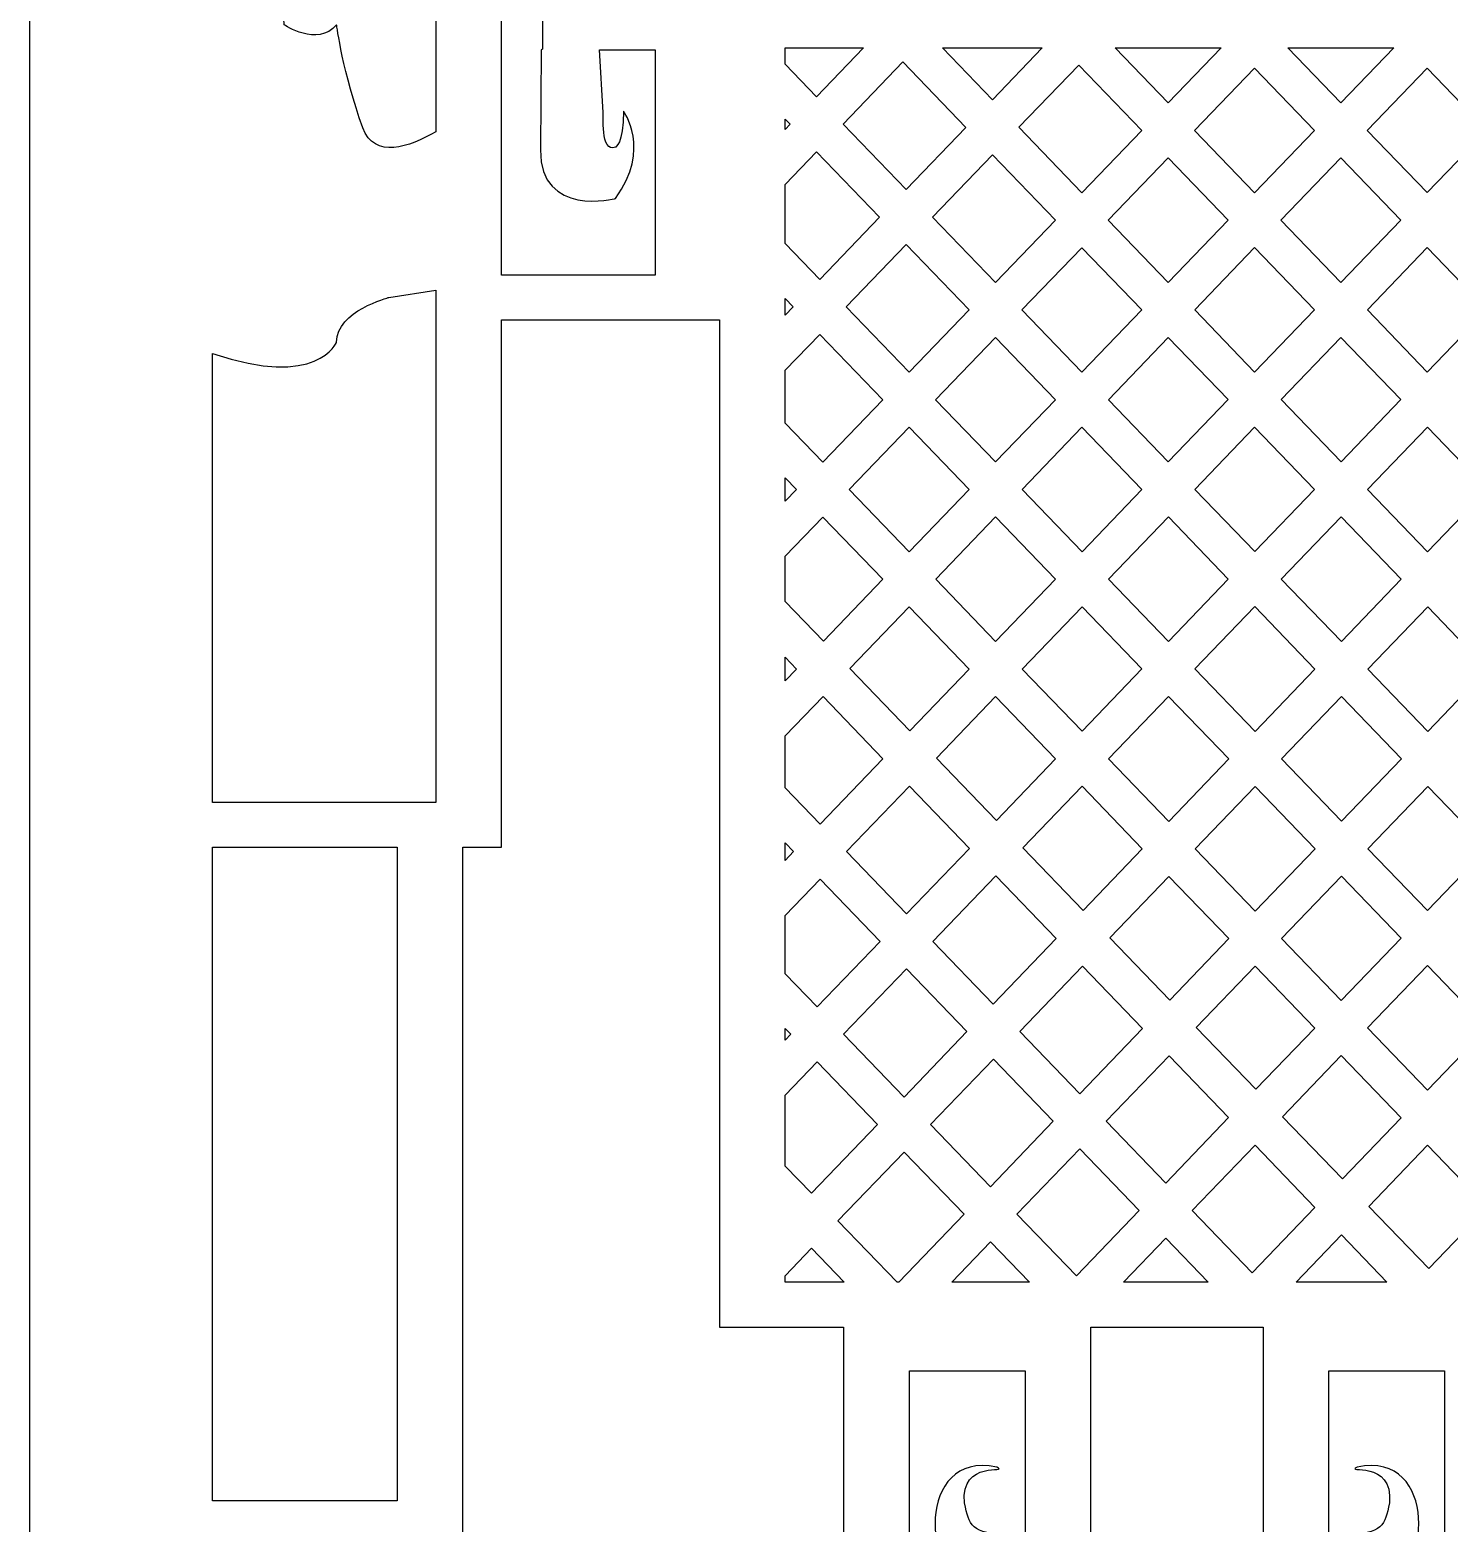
# Model space of a CAD drawing. Header units: centimetres. Extents: x 14.1 to 21.4, y -9 to 9.
# Drawn here: x 14.116 to 18.645, y -6.424 to -1.659 of the extents above; entities that cross this region are included whole.
import ezdxf

# ---------------------------------------------------------------- set-up
doc = ezdxf.new("R2010")
doc.units = ezdxf.units.CM
doc.header["$MEASUREMENT"] = 0
doc.layers.add('layer 1', color=7, linetype='Continuous')

msp = doc.modelspace()

# ---------------------------------------------------------------- linework, layer by layer
at = {"layer": 'layer 1', "color": 250}
for points, knots in [([(20.85393, -9.00021), (20.85393, -9.00021), (21.43683, -9.00021), (21.43683, -9.00021), (21.43683, -9.00021), (21.43683, -9.00021), (21.43683, -8.60196), (21.43683, -8.60196), (21.43683, -8.60196), (21.43683, -8.60196), (21.43683, 8.60252), (21.43683, 8.60252), (21.43683, 8.60252), (21.43683, 8.60252), (21.43683, 9.00077), (21.43683, 9.00077), (21.43683, 9.00077), (21.43683, 9.00077), (20.85393, 9.00077), (20.85393, 9.00077), (20.85393, 9.00077), (20.85393, 9.00077), (14.6985, 9.00077), (14.6985, 9.00077), (14.6985, 9.00077), (14.6985, 9.00077), (14.1156, 9.00077), (14.1156, 9.00077), (14.1156, 9.00077), (14.1156, 9.00077), (14.1156, 8.60252), (14.1156, 8.60252), (14.1156, 8.60252), (14.1156, 8.60252), (14.1156, -8.60196), (14.1156, -8.60196), (14.1156, -8.60196), (14.1156, -8.60196), (14.1156, -9.00021), (14.1156, -9.00021), (14.1156, -9.00021), (14.1156, -9.00021), (14.6985, -9.00021), (14.6985, -9.00021), (14.6985, -9.00021), (14.6985, -9.00021), (20.85393, -9.00021), (20.85393, -9.00021)], [0, 0, 0, 0, 0.0769231, 0.0769231, 0.0769231, 0.0769231, 0.1538462, 0.1538462, 0.1538462, 0.1538462, 0.2307692, 0.2307692, 0.2307692, 0.2307692, 0.3076923, 0.3076923, 0.3076923, 0.3076923, 0.3846154, 0.3846154, 0.3846154, 0.3846154, 0.4615385, 0.4615385, 0.4615385, 0.4615385, 0.5384615, 0.5384615, 0.5384615, 0.5384615, 0.6153846, 0.6153846, 0.6153846, 0.6153846, 0.6923077, 0.6923077, 0.6923077, 0.6923077, 0.7692308, 0.7692308, 0.7692308, 0.7692308, 0.8461538, 0.8461538, 0.8461538, 0.8461538, 1, 1, 1, 1]), ([(16.3163, -1.58001), (16.3163, -1.58001), (16.3163, 1.63761), (16.3163, 1.63761), (16.3163, 1.63761), (16.3163, 1.63761), (15.74923, 1.63761), (15.74923, 1.63761), (15.74923, 1.63761), (15.74923, 1.63761), (15.74697, 1.78068), (15.74697, 1.78068), (15.74697, 1.78068), (15.74697, 1.78068), (15.74484, 2.10038), (15.74484, 2.10038), (15.74484, 2.10038), (15.74484, 2.31691), (15.98414, 2.25505), (15.98414, 2.25505), (15.98414, 2.25505), (16.10057, 2.09596), (16.01002, 1.97665), (16.01002, 1.97665), (16.01002, 1.97665), (16.01002, 2.08271), (15.98414, 2.09155), (15.98414, 2.09155), (15.98414, 2.09155), (15.93651, 2.11218), (15.94534, 1.98107), (15.94534, 1.98107), (15.94534, 1.98107), (15.94534, 1.98107), (15.93362, 1.78098), (15.93362, 1.78098), (15.93362, 1.78098), (15.93362, 1.78098), (16.11086, 1.78098), (16.11086, 1.78098), (16.11086, 1.78098), (16.11086, 1.78098), (16.11086, 2.49931), (16.11086, 2.49931), (16.11086, 2.49931), (16.11086, 2.49931), (15.62093, 2.49931), (15.62093, 2.49931), (15.62093, 2.49931), (15.62093, 2.49931), (15.62093, -2.44171), (15.62093, -2.44171), (15.62093, -2.44171), (15.62093, -2.44171), (16.11086, -2.44171), (16.11086, -2.44171), (16.11086, -2.44171), (16.11086, -2.44171), (16.11086, -1.72338), (16.11086, -1.72338), (16.11086, -1.72338), (16.11086, -1.72338), (15.93362, -1.72338), (15.93362, -1.72338), (15.93362, -1.72338), (15.93362, -1.72338), (15.94534, -1.92347), (15.94534, -1.92347), (15.94534, -1.92347), (15.94534, -1.92347), (15.93651, -2.05458), (15.98414, -2.03395), (15.98414, -2.03395), (15.98414, -2.03395), (16.01002, -2.02511), (16.01002, -1.91905), (16.01002, -1.91905), (16.01002, -1.91905), (16.10057, -2.03837), (15.98414, -2.19745), (15.98414, -2.19745), (15.98414, -2.19745), (15.74484, -2.25932), (15.74484, -2.04278), (15.74484, -2.04278), (15.74484, -2.04278), (15.74697, -1.72308), (15.74697, -1.72308), (15.74697, -1.72308), (15.74697, -1.72308), (15.7513, -1.72156), (15.7513, -1.72156), (15.7513, -1.72156), (15.7513, -1.72156), (15.7513, -1.58001), (15.7513, -1.58001), (15.7513, -1.58001), (15.7513, -1.58001), (16.3163, -1.58001), (16.3163, -1.58001)], [0, 0, 0, 0, 0.0384615, 0.0384615, 0.0384615, 0.0384615, 0.0769231, 0.0769231, 0.0769231, 0.0769231, 0.1153846, 0.1153846, 0.1153846, 0.1153846, 0.1538462, 0.1538462, 0.1538462, 0.1538462, 0.1923077, 0.1923077, 0.1923077, 0.1923077, 0.2307692, 0.2307692, 0.2307692, 0.2307692, 0.2692308, 0.2692308, 0.2692308, 0.2692308, 0.3076923, 0.3076923, 0.3076923, 0.3076923, 0.3461538, 0.3461538, 0.3461538, 0.3461538, 0.3846154, 0.3846154, 0.3846154, 0.3846154, 0.4230769, 0.4230769, 0.4230769, 0.4230769, 0.4615385, 0.4615385, 0.4615385, 0.4615385, 0.5, 0.5, 0.5, 0.5, 0.5384615, 0.5384615, 0.5384615, 0.5384615, 0.5769231, 0.5769231, 0.5769231, 0.5769231, 0.6153846, 0.6153846, 0.6153846, 0.6153846, 0.6538462, 0.6538462, 0.6538462, 0.6538462, 0.6923077, 0.6923077, 0.6923077, 0.6923077, 0.7307692, 0.7307692, 0.7307692, 0.7307692, 0.7692308, 0.7692308, 0.7692308, 0.7692308, 0.8076923, 0.8076923, 0.8076923, 0.8076923, 0.8461538, 0.8461538, 0.8461538, 0.8461538, 0.8846154, 0.8846154, 0.8846154, 0.8846154, 0.9230769, 0.9230769, 0.9230769, 0.9230769, 1, 1, 1, 1]), ([(14.6985, -1.54108), (14.75902, -1.53452), (14.92755, -1.52672), (14.92755, -1.64369), (14.92755, -1.64369), (14.92755, -1.64369), (15.03188, -1.71497), (15.09447, -1.64369), (15.09447, -1.64369), (15.09447, -1.64369), (15.11534, -1.80051), (15.17794, -1.97157), (15.17794, -1.97157), (15.21532, -2.07373), (15.32709, -2.03354), (15.41109, -1.98459), (15.41109, -1.98459), (15.41109, -1.98459), (15.41109, 1.99089), (15.41109, 1.99089), (15.41109, 1.99089), (15.32762, 2.04726), (15.18025, 2.12453), (15.13621, 2.00415), (15.13621, 2.00415), (15.07361, 1.83308), (15.05274, 1.67627), (15.05274, 1.67627), (15.05274, 1.67627), (14.99014, 1.74755), (14.88582, 1.67627), (14.88582, 1.67627), (14.88582, 1.67627), (14.88582, 1.58044), (14.77267, 1.56836), (14.6985, 1.57073), (14.6985, 1.57073), (14.6985, 1.57073), (14.6985, -1.54108), (14.6985, -1.54108)], [0, 0, 0, 0, 0.0909091, 0.0909091, 0.0909091, 0.0909091, 0.1818182, 0.1818182, 0.1818182, 0.1818182, 0.2727273, 0.2727273, 0.2727273, 0.2727273, 0.3636364, 0.3636364, 0.3636364, 0.3636364, 0.4545455, 0.4545455, 0.4545455, 0.4545455, 0.5454545, 0.5454545, 0.5454545, 0.5454545, 0.6363636, 0.6363636, 0.6363636, 0.6363636, 0.7272727, 0.7272727, 0.7272727, 0.7272727, 0.8181818, 0.8181818, 0.8181818, 0.8181818, 1, 1, 1, 1]), ([(16.52614, -1.76887), (16.52614, -1.76887), (16.62629, -1.87286), (16.62629, -1.87286), (16.62629, -1.87286), (16.62629, -1.87286), (16.77612, -1.71701), (16.77612, -1.71701), (16.77612, -1.71701), (16.77612, -1.71701), (16.52614, -1.71701), (16.52614, -1.71701), (16.52614, -1.71701), (16.52614, -1.71701), (16.52614, -1.76887), (16.52614, -1.76887)], [0, 0, 0, 0, 0.2, 0.2, 0.2, 0.2, 0.4, 0.4, 0.4, 0.4, 0.6, 0.6, 0.6, 0.6, 1, 1, 1, 1]), ([(16.91169, -2.16919), (16.91169, -2.16919), (17.10273, -1.97049), (17.10273, -1.97049), (17.10273, -1.97049), (17.10273, -1.97049), (16.9018, -1.76185), (16.9018, -1.76185), (16.9018, -1.76185), (16.9018, -1.76185), (16.71075, -1.96056), (16.71075, -1.96056), (16.71075, -1.96056), (16.71075, -1.96056), (16.91169, -2.16919), (16.91169, -2.16919)], [0, 0, 0, 0, 0.2, 0.2, 0.2, 0.2, 0.4, 0.4, 0.4, 0.4, 0.6, 0.6, 0.6, 0.6, 1, 1, 1, 1]), ([(17.18709, -1.88275), (17.18709, -1.88275), (17.34644, -1.71701), (17.34644, -1.71701), (17.34644, -1.71701), (17.34644, -1.71701), (17.02747, -1.71701), (17.02747, -1.71701), (17.02747, -1.71701), (17.02747, -1.71701), (17.18709, -1.88275), (17.18709, -1.88275)], [0, 0, 0, 0, 0.25, 0.25, 0.25, 0.25, 0.5, 0.5, 0.5, 0.5, 1, 1, 1, 1]), ([(17.7479, -1.89264), (17.7479, -1.89264), (17.91675, -1.71701), (17.91675, -1.71701), (17.91675, -1.71701), (17.91675, -1.71701), (17.57875, -1.71701), (17.57875, -1.71701), (17.57875, -1.71701), (17.57875, -1.71701), (17.7479, -1.89264), (17.7479, -1.89264)], [0, 0, 0, 0, 0.25, 0.25, 0.25, 0.25, 0.5, 0.5, 0.5, 0.5, 1, 1, 1, 1]), ([(18.29905, -1.89248), (18.29905, -1.89248), (18.46775, -1.71701), (18.46775, -1.71701), (18.46775, -1.71701), (18.46775, -1.71701), (18.13005, -1.71701), (18.13005, -1.71701), (18.13005, -1.71701), (18.13005, -1.71701), (18.29905, -1.89248), (18.29905, -1.89248)], [0, 0, 0, 0, 0.25, 0.25, 0.25, 0.25, 0.5, 0.5, 0.5, 0.5, 1, 1, 1, 1]), ([(17.4725, -2.17909), (17.4725, -2.17909), (17.66355, -1.98038), (17.66355, -1.98038), (17.66355, -1.98038), (17.66355, -1.98038), (17.4626, -1.77173), (17.4626, -1.77173), (17.4626, -1.77173), (17.4626, -1.77173), (17.27155, -1.97044), (17.27155, -1.97044), (17.27155, -1.97044), (17.27155, -1.97044), (17.4725, -2.17909), (17.4725, -2.17909)], [0, 0, 0, 0, 0.2, 0.2, 0.2, 0.2, 0.4, 0.4, 0.4, 0.4, 0.6, 0.6, 0.6, 0.6, 1, 1, 1, 1]), ([(18.02364, -2.17894), (18.02364, -2.17894), (18.21469, -1.98022), (18.21469, -1.98022), (18.21469, -1.98022), (18.21469, -1.98022), (18.02341, -1.78162), (18.02341, -1.78162), (18.02341, -1.78162), (18.02341, -1.78162), (17.83236, -1.98033), (17.83236, -1.98033), (17.83236, -1.98033), (17.83236, -1.98033), (18.02364, -2.17894), (18.02364, -2.17894)], [0, 0, 0, 0, 0.2, 0.2, 0.2, 0.2, 0.4, 0.4, 0.4, 0.4, 0.6, 0.6, 0.6, 0.6, 1, 1, 1, 1]), ([(18.57478, -2.17878), (18.57478, -2.17878), (18.76582, -1.98008), (18.76582, -1.98008), (18.76582, -1.98008), (18.76582, -1.98008), (18.57455, -1.78147), (18.57455, -1.78147), (18.57455, -1.78147), (18.57455, -1.78147), (18.3835, -1.98018), (18.3835, -1.98018), (18.3835, -1.98018), (18.3835, -1.98018), (18.57478, -2.17878), (18.57478, -2.17878)], [0, 0, 0, 0, 0.2, 0.2, 0.2, 0.2, 0.4, 0.4, 0.4, 0.4, 0.6, 0.6, 0.6, 0.6, 1, 1, 1, 1]), ([(16.52614, -1.97702), (16.52614, -1.97702), (16.54193, -1.9606), (16.54193, -1.9606), (16.54193, -1.9606), (16.54193, -1.9606), (16.52614, -1.9442), (16.52614, -1.9442), (16.52614, -1.9442), (16.52614, -1.9442), (16.52614, -1.97702), (16.52614, -1.97702)], [0, 0, 0, 0, 0.25, 0.25, 0.25, 0.25, 0.5, 0.5, 0.5, 0.5, 1, 1, 1, 1]), ([(16.52614, -2.34128), (16.52614, -2.34128), (16.63629, -2.45564), (16.63629, -2.45564), (16.63629, -2.45564), (16.63629, -2.45564), (16.82733, -2.25694), (16.82733, -2.25694), (16.82733, -2.25694), (16.82733, -2.25694), (16.62639, -2.0483), (16.62639, -2.0483), (16.62639, -2.0483), (16.62639, -2.0483), (16.52614, -2.15257), (16.52614, -2.15257), (16.52614, -2.15257), (16.52614, -2.15257), (16.52614, -2.34128), (16.52614, -2.34128)], [0, 0, 0, 0, 0.1666667, 0.1666667, 0.1666667, 0.1666667, 0.3333333, 0.3333333, 0.3333333, 0.3333333, 0.5, 0.5, 0.5, 0.5, 0.6666667, 0.6666667, 0.6666667, 0.6666667, 1, 1, 1, 1]), ([(17.19709, -2.46553), (17.19709, -2.46553), (17.38814, -2.26683), (17.38814, -2.26683), (17.38814, -2.26683), (17.38814, -2.26683), (17.18719, -2.05818), (17.18719, -2.05818), (17.18719, -2.05818), (17.18719, -2.05818), (16.99615, -2.25689), (16.99615, -2.25689), (16.99615, -2.25689), (16.99615, -2.25689), (17.19709, -2.46553), (17.19709, -2.46553)], [0, 0, 0, 0, 0.2, 0.2, 0.2, 0.2, 0.4, 0.4, 0.4, 0.4, 0.6, 0.6, 0.6, 0.6, 1, 1, 1, 1]), ([(17.74823, -2.46538), (17.74823, -2.46538), (17.93928, -2.26668), (17.93928, -2.26668), (17.93928, -2.26668), (17.93928, -2.26668), (17.748, -2.06807), (17.748, -2.06807), (17.748, -2.06807), (17.748, -2.06807), (17.55696, -2.26678), (17.55696, -2.26678), (17.55696, -2.26678), (17.55696, -2.26678), (17.74823, -2.46538), (17.74823, -2.46538)], [0, 0, 0, 0, 0.2, 0.2, 0.2, 0.2, 0.4, 0.4, 0.4, 0.4, 0.6, 0.6, 0.6, 0.6, 1, 1, 1, 1]), ([(18.29937, -2.46524), (18.29937, -2.46524), (18.49042, -2.26653), (18.49042, -2.26653), (18.49042, -2.26653), (18.49042, -2.26653), (18.29914, -2.06792), (18.29914, -2.06792), (18.29914, -2.06792), (18.29914, -2.06792), (18.10809, -2.26663), (18.10809, -2.26663), (18.10809, -2.26663), (18.10809, -2.26663), (18.29937, -2.46524), (18.29937, -2.46524)], [0, 0, 0, 0, 0.2, 0.2, 0.2, 0.2, 0.4, 0.4, 0.4, 0.4, 0.6, 0.6, 0.6, 0.6, 1, 1, 1, 1]), ([(16.92169, -2.75198), (16.92169, -2.75198), (17.11273, -2.55328), (17.11273, -2.55328), (17.11273, -2.55328), (17.11273, -2.55328), (16.91179, -2.34463), (16.91179, -2.34463), (16.91179, -2.34463), (16.91179, -2.34463), (16.72074, -2.54334), (16.72074, -2.54334), (16.72074, -2.54334), (16.72074, -2.54334), (16.92169, -2.75198), (16.92169, -2.75198)], [0, 0, 0, 0, 0.2, 0.2, 0.2, 0.2, 0.4, 0.4, 0.4, 0.4, 0.6, 0.6, 0.6, 0.6, 1, 1, 1, 1]), ([(17.47283, -2.75184), (17.47283, -2.75184), (17.66387, -2.55313), (17.66387, -2.55313), (17.66387, -2.55313), (17.66387, -2.55313), (17.4726, -2.35452), (17.4726, -2.35452), (17.4726, -2.35452), (17.4726, -2.35452), (17.28155, -2.55323), (17.28155, -2.55323), (17.28155, -2.55323), (17.28155, -2.55323), (17.47283, -2.75184), (17.47283, -2.75184)], [0, 0, 0, 0, 0.2, 0.2, 0.2, 0.2, 0.4, 0.4, 0.4, 0.4, 0.6, 0.6, 0.6, 0.6, 1, 1, 1, 1]), ([(18.02397, -2.75169), (18.02397, -2.75169), (18.21501, -2.55298), (18.21501, -2.55298), (18.21501, -2.55298), (18.21501, -2.55298), (18.02374, -2.35437), (18.02374, -2.35437), (18.02374, -2.35437), (18.02374, -2.35437), (17.83269, -2.55308), (17.83269, -2.55308), (17.83269, -2.55308), (17.83269, -2.55308), (18.02397, -2.75169), (18.02397, -2.75169)], [0, 0, 0, 0, 0.2, 0.2, 0.2, 0.2, 0.4, 0.4, 0.4, 0.4, 0.6, 0.6, 0.6, 0.6, 1, 1, 1, 1]), ([(18.57511, -2.75154), (18.57511, -2.75154), (18.76615, -2.55283), (18.76615, -2.55283), (18.76615, -2.55283), (18.76615, -2.55283), (18.57488, -2.35422), (18.57488, -2.35422), (18.57488, -2.35422), (18.57488, -2.35422), (18.38383, -2.55293), (18.38383, -2.55293), (18.38383, -2.55293), (18.38383, -2.55293), (18.57511, -2.75154), (18.57511, -2.75154)], [0, 0, 0, 0, 0.2, 0.2, 0.2, 0.2, 0.4, 0.4, 0.4, 0.4, 0.6, 0.6, 0.6, 0.6, 1, 1, 1, 1]), ([(14.6985, -4.12432), (14.6985, -4.12432), (15.2876, -4.12432), (15.2876, -4.12432), (15.2876, -4.12432), (15.2876, -4.12432), (15.41109, -4.12432), (15.41109, -4.12432), (15.41109, -4.12432), (15.41109, -4.12432), (15.41109, -2.58508), (15.41109, -2.58508), (15.41109, -2.58508), (15.41109, -2.58508), (15.41109, -2.4897), (15.41109, -2.4897), (15.41109, -2.4897), (15.41109, -2.4897), (15.2614, -2.5133), (15.2614, -2.5133), (15.2614, -2.5133), (15.2614, -2.5133), (15.09447, -2.55606), (15.09447, -2.65585), (15.09447, -2.65585), (15.09447, -2.65585), (15.03437, -2.80628), (14.6985, -2.69183), (14.6985, -2.69183), (14.6985, -2.69183), (14.6985, -4.12432), (14.6985, -4.12432)], [0, 0, 0, 0, 0.1111111, 0.1111111, 0.1111111, 0.1111111, 0.2222222, 0.2222222, 0.2222222, 0.2222222, 0.3333333, 0.3333333, 0.3333333, 0.3333333, 0.4444444, 0.4444444, 0.4444444, 0.4444444, 0.5555556, 0.5555556, 0.5555556, 0.5555556, 0.6666667, 0.6666667, 0.6666667, 0.6666667, 0.7777778, 0.7777778, 0.7777778, 0.7777778, 1, 1, 1, 1]), ([(16.52614, -2.57021), (16.52614, -2.57021), (16.55193, -2.54338), (16.55193, -2.54338), (16.55193, -2.54338), (16.55193, -2.54338), (16.52614, -2.51661), (16.52614, -2.51661), (16.52614, -2.51661), (16.52614, -2.51661), (16.52614, -2.57021), (16.52614, -2.57021)], [0, 0, 0, 0, 0.25, 0.25, 0.25, 0.25, 0.5, 0.5, 0.5, 0.5, 1, 1, 1, 1]), ([(16.71233, -5.79864), (16.71233, -5.79864), (16.3163, -5.79864), (16.3163, -5.79864), (16.3163, -5.79864), (16.3163, -5.79864), (16.3163, -2.58508), (16.3163, -2.58508), (16.3163, -2.58508), (16.3163, -2.58508), (15.62093, -2.58508), (15.62093, -2.58508), (15.62093, -2.58508), (15.62093, -2.58508), (15.62093, -4.12432), (15.62093, -4.12432), (15.62093, -4.12432), (15.62093, -4.12432), (15.62093, -4.26769), (15.62093, -4.26769), (15.62093, -4.26769), (15.62093, -4.26769), (15.49744, -4.26769), (15.49744, -4.26769), (15.49744, -4.26769), (15.49744, -4.26769), (15.49744, -7.30411), (15.49744, -7.30411), (15.49744, -7.30411), (15.49744, -7.30411), (15.55463, -7.30411), (15.55463, -7.30411), (15.55463, -7.30411), (15.55463, -7.30411), (15.76448, -7.30411), (15.76448, -7.30411), (15.76448, -7.30411), (15.76448, -7.30411), (15.82167, -7.30411), (15.82167, -7.30411), (15.82167, -7.30411), (15.82167, -7.30411), (15.82167, -6.93922), (15.82167, -6.93922), (15.82167, -6.93922), (15.82167, -6.93922), (15.93473, -6.93922), (15.93473, -6.93922), (15.93473, -6.93922), (15.93473, -6.93922), (16.03151, -6.93922), (16.03151, -6.93922), (16.03151, -6.93922), (16.03151, -6.93922), (16.71233, -6.93922), (16.71233, -6.93922), (16.71233, -6.93922), (16.71233, -6.93922), (16.71233, -5.79864), (16.71233, -5.79864)], [0, 0, 0, 0, 0.0625, 0.0625, 0.0625, 0.0625, 0.125, 0.125, 0.125, 0.125, 0.1875, 0.1875, 0.1875, 0.1875, 0.25, 0.25, 0.25, 0.25, 0.3125, 0.3125, 0.3125, 0.3125, 0.375, 0.375, 0.375, 0.375, 0.4375, 0.4375, 0.4375, 0.4375, 0.5, 0.5, 0.5, 0.5, 0.5625, 0.5625, 0.5625, 0.5625, 0.625, 0.625, 0.625, 0.625, 0.6875, 0.6875, 0.6875, 0.6875, 0.75, 0.75, 0.75, 0.75, 0.8125, 0.8125, 0.8125, 0.8125, 0.875, 0.875, 0.875, 0.875, 1, 1, 1, 1]), ([(16.64614, -3.03859), (16.64614, -3.03859), (16.83733, -2.83972), (16.83733, -2.83972), (16.83733, -2.83972), (16.83733, -2.83972), (16.63639, -2.63108), (16.63639, -2.63108), (16.63639, -2.63108), (16.63639, -2.63108), (16.52614, -2.74575), (16.52614, -2.74575), (16.52614, -2.74575), (16.52614, -2.74575), (16.52614, -2.91395), (16.52614, -2.91395), (16.52614, -2.91395), (16.52614, -2.91395), (16.64614, -3.03859), (16.64614, -3.03859)], [0, 0, 0, 0, 0.1666667, 0.1666667, 0.1666667, 0.1666667, 0.3333333, 0.3333333, 0.3333333, 0.3333333, 0.5, 0.5, 0.5, 0.5, 0.6666667, 0.6666667, 0.6666667, 0.6666667, 1, 1, 1, 1]), ([(17.19742, -3.03828), (17.19742, -3.03828), (17.38847, -2.83958), (17.38847, -2.83958), (17.38847, -2.83958), (17.38847, -2.83958), (17.19719, -2.64097), (17.19719, -2.64097), (17.19719, -2.64097), (17.19719, -2.64097), (17.00615, -2.83968), (17.00615, -2.83968), (17.00615, -2.83968), (17.00615, -2.83968), (17.19742, -3.03828), (17.19742, -3.03828)], [0, 0, 0, 0, 0.2, 0.2, 0.2, 0.2, 0.4, 0.4, 0.4, 0.4, 0.6, 0.6, 0.6, 0.6, 1, 1, 1, 1]), ([(17.74856, -3.03814), (17.74856, -3.03814), (17.93961, -2.83943), (17.93961, -2.83943), (17.93961, -2.83943), (17.93961, -2.83943), (17.74833, -2.64082), (17.74833, -2.64082), (17.74833, -2.64082), (17.74833, -2.64082), (17.55729, -2.83953), (17.55729, -2.83953), (17.55729, -2.83953), (17.55729, -2.83953), (17.74856, -3.03814), (17.74856, -3.03814)], [0, 0, 0, 0, 0.2, 0.2, 0.2, 0.2, 0.4, 0.4, 0.4, 0.4, 0.6, 0.6, 0.6, 0.6, 1, 1, 1, 1]), ([(18.2997, -3.03798), (18.2997, -3.03798), (18.49075, -2.83928), (18.49075, -2.83928), (18.49075, -2.83928), (18.49075, -2.83928), (18.29947, -2.64067), (18.29947, -2.64067), (18.29947, -2.64067), (18.29947, -2.64067), (18.10843, -2.83938), (18.10843, -2.83938), (18.10843, -2.83938), (18.10843, -2.83938), (18.2997, -3.03798), (18.2997, -3.03798)], [0, 0, 0, 0, 0.2, 0.2, 0.2, 0.2, 0.4, 0.4, 0.4, 0.4, 0.6, 0.6, 0.6, 0.6, 1, 1, 1, 1]), ([(16.92183, -3.32493), (16.92183, -3.32493), (17.11307, -3.12602), (17.11307, -3.12602), (17.11307, -3.12602), (17.11307, -3.12602), (16.92179, -2.92742), (16.92179, -2.92742), (16.92179, -2.92742), (16.92179, -2.92742), (16.73058, -3.12629), (16.73058, -3.12629), (16.73058, -3.12629), (16.73058, -3.12629), (16.92183, -3.32493), (16.92183, -3.32493)], [0, 0, 0, 0, 0.2, 0.2, 0.2, 0.2, 0.4, 0.4, 0.4, 0.4, 0.6, 0.6, 0.6, 0.6, 1, 1, 1, 1]), ([(17.47316, -3.32459), (17.47316, -3.32459), (17.6642, -3.12588), (17.6642, -3.12588), (17.6642, -3.12588), (17.6642, -3.12588), (17.47293, -2.92727), (17.47293, -2.92727), (17.47293, -2.92727), (17.47293, -2.92727), (17.28188, -3.12598), (17.28188, -3.12598), (17.28188, -3.12598), (17.28188, -3.12598), (17.47316, -3.32459), (17.47316, -3.32459)], [0, 0, 0, 0, 0.2, 0.2, 0.2, 0.2, 0.4, 0.4, 0.4, 0.4, 0.6, 0.6, 0.6, 0.6, 1, 1, 1, 1]), ([(18.0243, -3.32444), (18.0243, -3.32444), (18.21534, -3.12573), (18.21534, -3.12573), (18.21534, -3.12573), (18.21534, -3.12573), (18.02407, -2.92713), (18.02407, -2.92713), (18.02407, -2.92713), (18.02407, -2.92713), (17.83302, -3.12583), (17.83302, -3.12583), (17.83302, -3.12583), (17.83302, -3.12583), (18.0243, -3.32444), (18.0243, -3.32444)], [0, 0, 0, 0, 0.2, 0.2, 0.2, 0.2, 0.4, 0.4, 0.4, 0.4, 0.6, 0.6, 0.6, 0.6, 1, 1, 1, 1]), ([(18.57606, -3.32494), (18.57606, -3.32494), (18.76701, -3.12613), (18.76701, -3.12613), (18.76701, -3.12613), (18.76701, -3.12613), (18.57521, -2.92697), (18.57521, -2.92697), (18.57521, -2.92697), (18.57521, -2.92697), (18.38416, -3.12568), (18.38416, -3.12568), (18.38416, -3.12568), (18.38416, -3.12568), (18.57606, -3.32494), (18.57606, -3.32494)], [0, 0, 0, 0, 0.2, 0.2, 0.2, 0.2, 0.4, 0.4, 0.4, 0.4, 0.6, 0.6, 0.6, 0.6, 1, 1, 1, 1]), ([(16.52614, -3.1634), (16.52614, -3.1634), (16.56177, -3.12634), (16.56177, -3.12634), (16.56177, -3.12634), (16.56177, -3.12634), (16.52614, -3.08932), (16.52614, -3.08932), (16.52614, -3.08932), (16.52614, -3.08932), (16.52614, -3.1634), (16.52614, -3.1634)], [0, 0, 0, 0, 0.25, 0.25, 0.25, 0.25, 0.5, 0.5, 0.5, 0.5, 1, 1, 1, 1]), ([(16.64797, -3.60977), (16.64797, -3.60977), (16.83746, -3.41268), (16.83746, -3.41268), (16.83746, -3.41268), (16.83746, -3.41268), (16.64622, -3.21404), (16.64622, -3.21404), (16.64622, -3.21404), (16.64622, -3.21404), (16.52614, -3.33894), (16.52614, -3.33894), (16.52614, -3.33894), (16.52614, -3.33894), (16.52614, -3.48354), (16.52614, -3.48354), (16.52614, -3.48354), (16.52614, -3.48354), (16.64797, -3.60977), (16.64797, -3.60977)], [0, 0, 0, 0, 0.1666667, 0.1666667, 0.1666667, 0.1666667, 0.3333333, 0.3333333, 0.3333333, 0.3333333, 0.5, 0.5, 0.5, 0.5, 0.6666667, 0.6666667, 0.6666667, 0.6666667, 1, 1, 1, 1]), ([(17.19752, -3.61128), (17.19752, -3.61128), (17.3888, -3.41233), (17.3888, -3.41233), (17.3888, -3.41233), (17.3888, -3.41233), (17.19752, -3.21372), (17.19752, -3.21372), (17.19752, -3.21372), (17.19752, -3.21372), (17.00628, -3.41264), (17.00628, -3.41264), (17.00628, -3.41264), (17.00628, -3.41264), (17.19752, -3.61128), (17.19752, -3.61128)], [0, 0, 0, 0, 0.2, 0.2, 0.2, 0.2, 0.4, 0.4, 0.4, 0.4, 0.6, 0.6, 0.6, 0.6, 1, 1, 1, 1]), ([(17.74889, -3.61089), (17.74889, -3.61089), (17.93994, -3.41218), (17.93994, -3.41218), (17.93994, -3.41218), (17.93994, -3.41218), (17.74866, -3.21357), (17.74866, -3.21357), (17.74866, -3.21357), (17.74866, -3.21357), (17.55762, -3.41228), (17.55762, -3.41228), (17.55762, -3.41228), (17.55762, -3.41228), (17.74889, -3.61089), (17.74889, -3.61089)], [0, 0, 0, 0, 0.2, 0.2, 0.2, 0.2, 0.4, 0.4, 0.4, 0.4, 0.6, 0.6, 0.6, 0.6, 1, 1, 1, 1]), ([(18.3008, -3.61153), (18.3008, -3.61153), (18.49174, -3.41273), (18.49174, -3.41273), (18.49174, -3.41273), (18.49174, -3.41273), (18.2998, -3.21343), (18.2998, -3.21343), (18.2998, -3.21343), (18.2998, -3.21343), (18.10876, -3.41213), (18.10876, -3.41213), (18.10876, -3.41213), (18.10876, -3.41213), (18.3008, -3.61153), (18.3008, -3.61153)], [0, 0, 0, 0, 0.2, 0.2, 0.2, 0.2, 0.4, 0.4, 0.4, 0.4, 0.6, 0.6, 0.6, 0.6, 1, 1, 1, 1]), ([(16.92399, -3.89579), (16.92399, -3.89579), (17.11316, -3.69902), (17.11316, -3.69902), (17.11316, -3.69902), (17.11316, -3.69902), (16.92191, -3.50039), (16.92191, -3.50039), (16.92191, -3.50039), (16.92191, -3.50039), (16.73251, -3.69738), (16.73251, -3.69738), (16.73251, -3.69738), (16.73251, -3.69738), (16.92399, -3.89579), (16.92399, -3.89579)], [0, 0, 0, 0, 0.2, 0.2, 0.2, 0.2, 0.4, 0.4, 0.4, 0.4, 0.6, 0.6, 0.6, 0.6, 1, 1, 1, 1]), ([(17.47321, -3.89762), (17.47321, -3.89762), (17.66454, -3.69863), (17.66454, -3.69863), (17.66454, -3.69863), (17.66454, -3.69863), (17.47326, -3.50002), (17.47326, -3.50002), (17.47326, -3.50002), (17.47326, -3.50002), (17.28197, -3.69899), (17.28197, -3.69899), (17.28197, -3.69899), (17.28197, -3.69899), (17.47321, -3.89762), (17.47321, -3.89762)], [0, 0, 0, 0, 0.2, 0.2, 0.2, 0.2, 0.4, 0.4, 0.4, 0.4, 0.6, 0.6, 0.6, 0.6, 1, 1, 1, 1]), ([(18.02553, -3.89812), (18.02553, -3.89812), (18.21648, -3.69932), (18.21648, -3.69932), (18.21648, -3.69932), (18.21648, -3.69932), (18.0244, -3.49988), (18.0244, -3.49988), (18.0244, -3.49988), (18.0244, -3.49988), (17.83335, -3.69858), (17.83335, -3.69858), (17.83335, -3.69858), (17.83335, -3.69858), (18.02553, -3.89812), (18.02553, -3.89812)], [0, 0, 0, 0, 0.2, 0.2, 0.2, 0.2, 0.4, 0.4, 0.4, 0.4, 0.6, 0.6, 0.6, 0.6, 1, 1, 1, 1]), ([(18.57659, -3.89789), (18.57659, -3.89789), (18.76754, -3.69909), (18.76754, -3.69909), (18.76754, -3.69909), (18.76754, -3.69909), (18.57622, -3.50044), (18.57622, -3.50044), (18.57622, -3.50044), (18.57622, -3.50044), (18.38527, -3.69925), (18.38527, -3.69925), (18.38527, -3.69925), (18.38527, -3.69925), (18.57659, -3.89789), (18.57659, -3.89789)], [0, 0, 0, 0, 0.2, 0.2, 0.2, 0.2, 0.4, 0.4, 0.4, 0.4, 0.6, 0.6, 0.6, 0.6, 1, 1, 1, 1]), ([(16.52614, -3.73649), (16.52614, -3.73649), (16.56226, -3.69892), (16.56226, -3.69892), (16.56226, -3.69892), (16.56226, -3.69892), (16.52614, -3.66142), (16.52614, -3.66142), (16.52614, -3.66142), (16.52614, -3.66142), (16.52614, -3.73649), (16.52614, -3.73649)], [0, 0, 0, 0, 0.25, 0.25, 0.25, 0.25, 0.5, 0.5, 0.5, 0.5, 1, 1, 1, 1]), ([(16.63729, -4.19398), (16.63729, -4.19398), (16.83799, -3.98523), (16.83799, -3.98523), (16.83799, -3.98523), (16.83799, -3.98523), (16.64672, -3.78662), (16.64672, -3.78662), (16.64672, -3.78662), (16.64672, -3.78662), (16.52614, -3.91203), (16.52614, -3.91203), (16.52614, -3.91203), (16.52614, -3.91203), (16.52614, -4.07857), (16.52614, -4.07857), (16.52614, -4.07857), (16.52614, -4.07857), (16.63729, -4.19398), (16.63729, -4.19398)], [0, 0, 0, 0, 0.1666667, 0.1666667, 0.1666667, 0.1666667, 0.3333333, 0.3333333, 0.3333333, 0.3333333, 0.5, 0.5, 0.5, 0.5, 0.6666667, 0.6666667, 0.6666667, 0.6666667, 1, 1, 1, 1]), ([(17.2, -4.18179), (17.2, -4.18179), (17.38885, -3.98537), (17.38885, -3.98537), (17.38885, -3.98537), (17.38885, -3.98537), (17.1976, -3.78673), (17.1976, -3.78673), (17.1976, -3.78673), (17.1976, -3.78673), (17.00853, -3.98339), (17.00853, -3.98339), (17.00853, -3.98339), (17.00853, -3.98339), (17.2, -4.18179), (17.2, -4.18179)], [0, 0, 0, 0, 0.2, 0.2, 0.2, 0.2, 0.4, 0.4, 0.4, 0.4, 0.6, 0.6, 0.6, 0.6, 1, 1, 1, 1]), ([(17.74994, -4.18505), (17.74994, -4.18505), (17.94121, -3.98591), (17.94121, -3.98591), (17.94121, -3.98591), (17.94121, -3.98591), (17.74899, -3.78632), (17.74899, -3.78632), (17.74899, -3.78632), (17.74899, -3.78632), (17.55766, -3.98533), (17.55766, -3.98533), (17.55766, -3.98533), (17.55766, -3.98533), (17.74994, -4.18505), (17.74994, -4.18505)], [0, 0, 0, 0, 0.2, 0.2, 0.2, 0.2, 0.4, 0.4, 0.4, 0.4, 0.6, 0.6, 0.6, 0.6, 1, 1, 1, 1]), ([(18.30132, -4.18448), (18.30132, -4.18448), (18.49227, -3.98568), (18.49227, -3.98568), (18.49227, -3.98568), (18.49227, -3.98568), (18.30096, -3.78703), (18.30096, -3.78703), (18.30096, -3.78703), (18.30096, -3.78703), (18.11, -3.98584), (18.11, -3.98584), (18.11, -3.98584), (18.11, -3.98584), (18.30132, -4.18448), (18.30132, -4.18448)], [0, 0, 0, 0, 0.2, 0.2, 0.2, 0.2, 0.4, 0.4, 0.4, 0.4, 0.6, 0.6, 0.6, 0.6, 1, 1, 1, 1]), ([(16.91302, -4.48028), (16.91302, -4.48028), (17.11373, -4.27152), (17.11373, -4.27152), (17.11373, -4.27152), (17.11373, -4.27152), (16.92245, -4.07292), (16.92245, -4.07292), (16.92245, -4.07292), (16.92245, -4.07292), (16.72175, -4.28167), (16.72175, -4.28167), (16.72175, -4.28167), (16.72175, -4.28167), (16.91302, -4.48028), (16.91302, -4.48028)], [0, 0, 0, 0, 0.2, 0.2, 0.2, 0.2, 0.4, 0.4, 0.4, 0.4, 0.6, 0.6, 0.6, 0.6, 1, 1, 1, 1]), ([(17.47719, -4.46902), (17.47719, -4.46902), (17.66562, -4.27284), (17.66562, -4.27284), (17.66562, -4.27284), (17.66562, -4.27284), (17.47329, -4.07308), (17.47329, -4.07308), (17.47329, -4.07308), (17.47329, -4.07308), (17.28455, -4.2694), (17.28455, -4.2694), (17.28455, -4.2694), (17.28455, -4.2694), (17.47719, -4.46902), (17.47719, -4.46902)], [0, 0, 0, 0, 0.2, 0.2, 0.2, 0.2, 0.4, 0.4, 0.4, 0.4, 0.6, 0.6, 0.6, 0.6, 1, 1, 1, 1]), ([(18.02569, -4.47145), (18.02569, -4.47145), (18.21701, -4.27227), (18.21701, -4.27227), (18.21701, -4.27227), (18.21701, -4.27227), (18.02569, -4.07362), (18.02569, -4.07362), (18.02569, -4.07362), (18.02569, -4.07362), (17.83441, -4.27278), (17.83441, -4.27278), (17.83441, -4.27278), (17.83441, -4.27278), (18.02569, -4.47145), (18.02569, -4.47145)], [0, 0, 0, 0, 0.2, 0.2, 0.2, 0.2, 0.4, 0.4, 0.4, 0.4, 0.6, 0.6, 0.6, 0.6, 1, 1, 1, 1]), ([(18.5761, -4.46979), (18.5761, -4.46979), (18.76714, -4.27108), (18.76714, -4.27108), (18.76714, -4.27108), (18.76714, -4.27108), (18.57674, -4.07339), (18.57674, -4.07339), (18.57674, -4.07339), (18.57674, -4.07339), (18.38579, -4.2722), (18.38579, -4.2722), (18.38579, -4.2722), (18.38579, -4.2722), (18.5761, -4.46979), (18.5761, -4.46979)], [0, 0, 0, 0, 0.2, 0.2, 0.2, 0.2, 0.4, 0.4, 0.4, 0.4, 0.6, 0.6, 0.6, 0.6, 1, 1, 1, 1]), ([(14.6985, -6.35262), (14.6985, -6.35262), (15.2876, -6.35262), (15.2876, -6.35262), (15.2876, -6.35262), (15.2876, -6.35262), (15.2876, -4.26769), (15.2876, -4.26769), (15.2876, -4.26769), (15.2876, -4.26769), (14.6985, -4.26769), (14.6985, -4.26769), (14.6985, -4.26769), (14.6985, -4.26769), (14.6985, -6.35262), (14.6985, -6.35262)], [0, 0, 0, 0, 0.2, 0.2, 0.2, 0.2, 0.4, 0.4, 0.4, 0.4, 0.6, 0.6, 0.6, 0.6, 1, 1, 1, 1]), ([(16.52614, -4.30959), (16.52614, -4.30959), (16.55293, -4.28172), (16.55293, -4.28172), (16.55293, -4.28172), (16.55293, -4.28172), (16.52614, -4.2539), (16.52614, -4.2539), (16.52614, -4.2539), (16.52614, -4.2539), (16.52614, -4.30959), (16.52614, -4.30959)], [0, 0, 0, 0, 0.25, 0.25, 0.25, 0.25, 0.5, 0.5, 0.5, 0.5, 1, 1, 1, 1]), ([(16.62796, -4.77677), (16.62796, -4.77677), (16.82866, -4.56802), (16.82866, -4.56802), (16.82866, -4.56802), (16.82866, -4.56802), (16.63739, -4.36941), (16.63739, -4.36941), (16.63739, -4.36941), (16.63739, -4.36941), (16.52614, -4.48513), (16.52614, -4.48513), (16.52614, -4.48513), (16.52614, -4.48513), (16.52614, -4.67104), (16.52614, -4.67104), (16.52614, -4.67104), (16.52614, -4.67104), (16.62796, -4.77677), (16.62796, -4.77677)], [0, 0, 0, 0, 0.1666667, 0.1666667, 0.1666667, 0.1666667, 0.3333333, 0.3333333, 0.3333333, 0.3333333, 0.5, 0.5, 0.5, 0.5, 0.6666667, 0.6666667, 0.6666667, 0.6666667, 1, 1, 1, 1]), ([(17.19008, -4.76795), (17.19008, -4.76795), (17.39068, -4.55909), (17.39068, -4.55909), (17.39068, -4.55909), (17.39068, -4.55909), (17.19819, -4.35922), (17.19819, -4.35922), (17.19819, -4.35922), (17.19819, -4.35922), (16.99748, -4.56797), (16.99748, -4.56797), (16.99748, -4.56797), (16.99748, -4.56797), (17.19008, -4.76795), (17.19008, -4.76795)], [0, 0, 0, 0, 0.2, 0.2, 0.2, 0.2, 0.4, 0.4, 0.4, 0.4, 0.6, 0.6, 0.6, 0.6, 1, 1, 1, 1]), ([(17.75327, -4.75509), (17.75327, -4.75509), (17.94137, -4.55924), (17.94137, -4.55924), (17.94137, -4.55924), (17.94137, -4.55924), (17.75009, -4.36057), (17.75009, -4.36057), (17.75009, -4.36057), (17.75009, -4.36057), (17.56176, -4.55664), (17.56176, -4.55664), (17.56176, -4.55664), (17.56176, -4.55664), (17.75327, -4.75509), (17.75327, -4.75509)], [0, 0, 0, 0, 0.2, 0.2, 0.2, 0.2, 0.4, 0.4, 0.4, 0.4, 0.6, 0.6, 0.6, 0.6, 1, 1, 1, 1]), ([(18.30029, -4.75666), (18.30029, -4.75666), (18.49174, -4.55753), (18.49174, -4.55753), (18.49174, -4.55753), (18.49174, -4.55753), (18.30148, -4.35998), (18.30148, -4.35998), (18.30148, -4.35998), (18.30148, -4.35998), (18.11015, -4.55918), (18.11015, -4.55918), (18.11015, -4.55918), (18.11015, -4.55918), (18.30029, -4.75666), (18.30029, -4.75666)], [0, 0, 0, 0, 0.2, 0.2, 0.2, 0.2, 0.4, 0.4, 0.4, 0.4, 0.6, 0.6, 0.6, 0.6, 1, 1, 1, 1]), ([(16.90516, -5.06459), (16.90516, -5.06459), (17.10576, -4.85573), (17.10576, -4.85573), (17.10576, -4.85573), (17.10576, -4.85573), (16.91313, -4.65572), (16.91313, -4.65572), (16.91313, -4.65572), (16.91313, -4.65572), (16.71243, -4.86447), (16.71243, -4.86447), (16.71243, -4.86447), (16.71243, -4.86447), (16.90516, -5.06459), (16.90516, -5.06459)], [0, 0, 0, 0, 0.2, 0.2, 0.2, 0.2, 0.4, 0.4, 0.4, 0.4, 0.6, 0.6, 0.6, 0.6, 1, 1, 1, 1]), ([(17.46587, -5.05431), (17.46587, -5.05431), (17.66647, -4.84545), (17.66647, -4.84545), (17.66647, -4.84545), (17.66647, -4.84545), (17.47516, -4.64681), (17.47516, -4.64681), (17.47516, -4.64681), (17.47516, -4.64681), (17.27456, -4.85566), (17.27456, -4.85566), (17.27456, -4.85566), (17.27456, -4.85566), (17.46587, -5.05431), (17.46587, -5.05431)], [0, 0, 0, 0, 0.2, 0.2, 0.2, 0.2, 0.4, 0.4, 0.4, 0.4, 0.6, 0.6, 0.6, 0.6, 1, 1, 1, 1]), ([(18.02805, -5.03982), (18.02805, -5.03982), (18.21592, -4.84441), (18.21592, -4.84441), (18.21592, -4.84441), (18.21592, -4.84441), (18.02583, -4.64697), (18.02583, -4.64697), (18.02583, -4.64697), (18.02583, -4.64697), (17.83783, -4.84271), (17.83783, -4.84271), (17.83783, -4.84271), (17.83783, -4.84271), (18.02805, -5.03982), (18.02805, -5.03982)], [0, 0, 0, 0, 0.2, 0.2, 0.2, 0.2, 0.4, 0.4, 0.4, 0.4, 0.6, 0.6, 0.6, 0.6, 1, 1, 1, 1]), ([(18.57598, -5.04301), (18.57598, -5.04301), (18.76748, -4.84383), (18.76748, -4.84383), (18.76748, -4.84383), (18.76748, -4.84383), (18.5762, -4.64523), (18.5762, -4.64523), (18.5762, -4.64523), (18.5762, -4.64523), (18.38473, -4.84438), (18.38473, -4.84438), (18.38473, -4.84438), (18.38473, -4.84438), (18.57598, -5.04301), (18.57598, -5.04301)], [0, 0, 0, 0, 0.2, 0.2, 0.2, 0.2, 0.4, 0.4, 0.4, 0.4, 0.6, 0.6, 0.6, 0.6, 1, 1, 1, 1]), ([(16.52614, -4.88268), (16.52614, -4.88268), (16.5436, -4.86451), (16.5436, -4.86451), (16.5436, -4.86451), (16.5436, -4.86451), (16.52614, -4.84637), (16.52614, -4.84637), (16.52614, -4.84637), (16.52614, -4.84637), (16.52614, -4.88268), (16.52614, -4.88268)], [0, 0, 0, 0, 0.25, 0.25, 0.25, 0.25, 0.5, 0.5, 0.5, 0.5, 1, 1, 1, 1]), ([(16.52614, -5.28481), (16.52614, -5.28481), (16.61, -5.37189), (16.61, -5.37189), (16.61, -5.37189), (16.61, -5.37189), (16.82085, -5.15237), (16.82085, -5.15237), (16.82085, -5.15237), (16.82085, -5.15237), (16.62807, -4.95221), (16.62807, -4.95221), (16.62807, -4.95221), (16.62807, -4.95221), (16.52614, -5.05822), (16.52614, -5.05822), (16.52614, -5.05822), (16.52614, -5.05822), (16.52614, -5.28481), (16.52614, -5.28481)], [0, 0, 0, 0, 0.1666667, 0.1666667, 0.1666667, 0.1666667, 0.3333333, 0.3333333, 0.3333333, 0.3333333, 0.5, 0.5, 0.5, 0.5, 0.6666667, 0.6666667, 0.6666667, 0.6666667, 1, 1, 1, 1]), ([(17.18095, -5.35095), (17.18095, -5.35095), (17.38155, -5.14209), (17.38155, -5.14209), (17.38155, -5.14209), (17.38155, -5.14209), (17.19024, -4.94345), (17.19024, -4.94345), (17.19024, -4.94345), (17.19024, -4.94345), (16.98964, -5.1523), (16.98964, -5.1523), (16.98964, -5.1523), (16.98964, -5.1523), (17.18095, -5.35095), (17.18095, -5.35095)], [0, 0, 0, 0, 0.2, 0.2, 0.2, 0.2, 0.4, 0.4, 0.4, 0.4, 0.6, 0.6, 0.6, 0.6, 1, 1, 1, 1]), ([(17.74023, -5.33918), (17.74023, -5.33918), (17.94093, -5.13043), (17.94093, -5.13043), (17.94093, -5.13043), (17.94093, -5.13043), (17.75095, -4.93316), (17.75095, -4.93316), (17.75095, -4.93316), (17.75095, -4.93316), (17.55035, -5.14202), (17.55035, -5.14202), (17.55035, -5.14202), (17.55035, -5.14202), (17.74023, -5.33918), (17.74023, -5.33918)], [0, 0, 0, 0, 0.2, 0.2, 0.2, 0.2, 0.4, 0.4, 0.4, 0.4, 0.6, 0.6, 0.6, 0.6, 1, 1, 1, 1]), ([(18.30407, -5.32583), (18.30407, -5.32583), (18.49161, -5.13076), (18.49161, -5.13076), (18.49161, -5.13076), (18.49161, -5.13076), (18.30037, -4.93212), (18.30037, -4.93212), (18.30037, -4.93212), (18.30037, -4.93212), (18.1126, -5.12743), (18.1126, -5.12743), (18.1126, -5.12743), (18.1126, -5.12743), (18.30407, -5.32583), (18.30407, -5.32583)], [0, 0, 0, 0, 0.2, 0.2, 0.2, 0.2, 0.4, 0.4, 0.4, 0.4, 0.6, 0.6, 0.6, 0.6, 1, 1, 1, 1]), ([(16.88866, -5.65526), (16.88866, -5.65526), (17.09664, -5.43873), (17.09664, -5.43873), (17.09664, -5.43873), (17.09664, -5.43873), (16.90532, -5.24009), (16.90532, -5.24009), (16.90532, -5.24009), (16.90532, -5.24009), (16.69448, -5.45961), (16.69448, -5.45961), (16.69448, -5.45961), (16.69448, -5.45961), (16.88292, -5.65526), (16.88292, -5.65526), (16.88292, -5.65526), (16.88292, -5.65526), (16.88866, -5.65526), (16.88866, -5.65526)], [0, 0, 0, 0, 0.1666667, 0.1666667, 0.1666667, 0.1666667, 0.3333333, 0.3333333, 0.3333333, 0.3333333, 0.5, 0.5, 0.5, 0.5, 0.6666667, 0.6666667, 0.6666667, 0.6666667, 1, 1, 1, 1]), ([(17.45517, -5.63567), (17.45517, -5.63567), (17.65587, -5.42692), (17.65587, -5.42692), (17.65587, -5.42692), (17.65587, -5.42692), (17.46603, -5.22981), (17.46603, -5.22981), (17.46603, -5.22981), (17.46603, -5.22981), (17.26543, -5.43866), (17.26543, -5.43866), (17.26543, -5.43866), (17.26543, -5.43866), (17.45517, -5.63567), (17.45517, -5.63567)], [0, 0, 0, 0, 0.2, 0.2, 0.2, 0.2, 0.4, 0.4, 0.4, 0.4, 0.6, 0.6, 0.6, 0.6, 1, 1, 1, 1]), ([(18.01596, -5.62548), (18.01596, -5.62548), (18.21667, -5.41673), (18.21667, -5.41673), (18.21667, -5.41673), (18.21667, -5.41673), (18.02539, -5.21813), (18.02539, -5.21813), (18.02539, -5.21813), (18.02539, -5.21813), (17.82469, -5.42688), (17.82469, -5.42688), (17.82469, -5.42688), (17.82469, -5.42688), (18.01596, -5.62548), (18.01596, -5.62548)], [0, 0, 0, 0, 0.2, 0.2, 0.2, 0.2, 0.4, 0.4, 0.4, 0.4, 0.6, 0.6, 0.6, 0.6, 1, 1, 1, 1]), ([(18.58008, -5.61183), (18.58008, -5.61183), (18.76731, -5.4171), (18.76731, -5.4171), (18.76731, -5.4171), (18.76731, -5.4171), (18.57606, -5.21847), (18.57606, -5.21847), (18.57606, -5.21847), (18.57606, -5.21847), (18.38861, -5.41343), (18.38861, -5.41343), (18.38861, -5.41343), (18.38861, -5.41343), (18.58008, -5.61183), (18.58008, -5.61183)], [0, 0, 0, 0, 0.2, 0.2, 0.2, 0.2, 0.4, 0.4, 0.4, 0.4, 0.6, 0.6, 0.6, 0.6, 1, 1, 1, 1]), ([(17.30518, -5.65526), (17.30518, -5.65526), (17.18112, -5.52645), (17.18112, -5.52645), (17.18112, -5.52645), (17.18112, -5.52645), (17.05739, -5.65526), (17.05739, -5.65526), (17.05739, -5.65526), (17.05739, -5.65526), (17.30518, -5.65526), (17.30518, -5.65526)], [0, 0, 0, 0, 0.25, 0.25, 0.25, 0.25, 0.5, 0.5, 0.5, 0.5, 1, 1, 1, 1]), ([(17.87579, -5.65526), (17.87579, -5.65526), (17.74033, -5.51462), (17.74033, -5.51462), (17.74033, -5.51462), (17.74033, -5.51462), (17.60511, -5.65526), (17.60511, -5.65526), (17.60511, -5.65526), (17.60511, -5.65526), (17.87579, -5.65526), (17.87579, -5.65526)], [0, 0, 0, 0, 0.25, 0.25, 0.25, 0.25, 0.5, 0.5, 0.5, 0.5, 1, 1, 1, 1]), ([(18.4464, -5.65526), (18.4464, -5.65526), (18.30113, -5.50442), (18.30113, -5.50442), (18.30113, -5.50442), (18.30113, -5.50442), (18.15611, -5.65526), (18.15611, -5.65526), (18.15611, -5.65526), (18.15611, -5.65526), (18.4464, -5.65526), (18.4464, -5.65526)], [0, 0, 0, 0, 0.25, 0.25, 0.25, 0.25, 0.5, 0.5, 0.5, 0.5, 1, 1, 1, 1]), ([(16.71406, -5.65526), (16.71406, -5.65526), (16.61017, -5.54739), (16.61017, -5.54739), (16.61017, -5.54739), (16.61017, -5.54739), (16.52614, -5.63488), (16.52614, -5.63488), (16.52614, -5.63488), (16.52614, -5.63488), (16.52614, -5.65526), (16.52614, -5.65526), (16.52614, -5.65526), (16.52614, -5.65526), (16.71406, -5.65526), (16.71406, -5.65526)], [0, 0, 0, 0, 0.2, 0.2, 0.2, 0.2, 0.4, 0.4, 0.4, 0.4, 0.6, 0.6, 0.6, 0.6, 1, 1, 1, 1]), ([(18.0508, -5.79864), (18.0508, -5.79864), (17.5016, -5.79864), (17.5016, -5.79864), (17.5016, -5.79864), (17.5016, -5.79864), (17.5016, -6.60885), (17.5016, -6.60885), (17.5016, -6.60885), (17.5016, -6.60885), (17.42161, -6.60885), (17.42161, -6.60885), (17.42161, -6.60885), (17.42161, -6.60885), (17.12385, -6.60885), (17.12385, -6.60885), (17.12385, -6.60885), (16.9658, -6.61103), (16.93919, -6.19027), (17.20103, -6.24575), (17.20103, -6.24575), (17.24587, -6.26665), (17.08393, -6.2196), (17.09822, -6.35999), (17.09822, -6.35999), (17.11337, -6.43167), (17.11668, -6.45477), (17.24338, -6.46548), (17.24338, -6.46548), (17.24338, -6.46548), (17.29175, -6.46548), (17.29175, -6.46548), (17.29175, -6.46548), (17.29175, -6.46548), (17.29175, -5.93848), (17.29175, -5.93848), (17.29175, -5.93848), (17.29175, -5.93848), (16.92218, -5.93848), (16.92218, -5.93848), (16.92218, -5.93848), (16.92218, -5.93848), (16.92218, -6.93922), (16.92218, -6.93922), (16.92218, -6.93922), (16.92218, -6.93922), (18.63022, -6.93922), (18.63022, -6.93922), (18.63022, -6.93922), (18.63022, -6.93922), (18.63022, -5.93848), (18.63022, -5.93848), (18.63022, -5.93848), (18.63022, -5.93848), (18.26065, -5.93848), (18.26065, -5.93848), (18.26065, -5.93848), (18.26065, -5.93848), (18.26064, -6.46548), (18.26064, -6.46548), (18.26064, -6.46548), (18.26064, -6.46548), (18.30902, -6.46548), (18.30902, -6.46548), (18.30902, -6.46548), (18.43572, -6.45477), (18.43904, -6.43167), (18.45418, -6.35999), (18.45418, -6.35999), (18.46847, -6.2196), (18.30652, -6.26665), (18.35137, -6.24575), (18.35137, -6.24575), (18.61321, -6.19027), (18.5866, -6.61103), (18.42855, -6.60885), (18.42855, -6.60885), (18.42855, -6.60885), (18.13079, -6.60885), (18.13079, -6.60885), (18.13079, -6.60885), (18.13079, -6.60885), (18.0508, -6.60885), (18.0508, -6.60885), (18.0508, -6.60885), (18.0508, -6.60885), (18.0508, -5.79864), (18.0508, -5.79864)], [0, 0, 0, 0, 0.0434783, 0.0434783, 0.0434783, 0.0434783, 0.0869565, 0.0869565, 0.0869565, 0.0869565, 0.1304348, 0.1304348, 0.1304348, 0.1304348, 0.173913, 0.173913, 0.173913, 0.173913, 0.2173913, 0.2173913, 0.2173913, 0.2173913, 0.2608696, 0.2608696, 0.2608696, 0.2608696, 0.3043478, 0.3043478, 0.3043478, 0.3043478, 0.3478261, 0.3478261, 0.3478261, 0.3478261, 0.3913043, 0.3913043, 0.3913043, 0.3913043, 0.4347826, 0.4347826, 0.4347826, 0.4347826, 0.4782609, 0.4782609, 0.4782609, 0.4782609, 0.5217391, 0.5217391, 0.5217391, 0.5217391, 0.5652174, 0.5652174, 0.5652174, 0.5652174, 0.6086957, 0.6086957, 0.6086957, 0.6086957, 0.6521739, 0.6521739, 0.6521739, 0.6521739, 0.6956522, 0.6956522, 0.6956522, 0.6956522, 0.7391304, 0.7391304, 0.7391304, 0.7391304, 0.7826087, 0.7826087, 0.7826087, 0.7826087, 0.826087, 0.826087, 0.826087, 0.826087, 0.8695652, 0.8695652, 0.8695652, 0.8695652, 0.9130435, 0.9130435, 0.9130435, 0.9130435, 1, 1, 1, 1])]:
    msp.add_open_spline(points, degree=3, knots=knots, dxfattribs=at)

doc.saveas('drawing.dxf')
